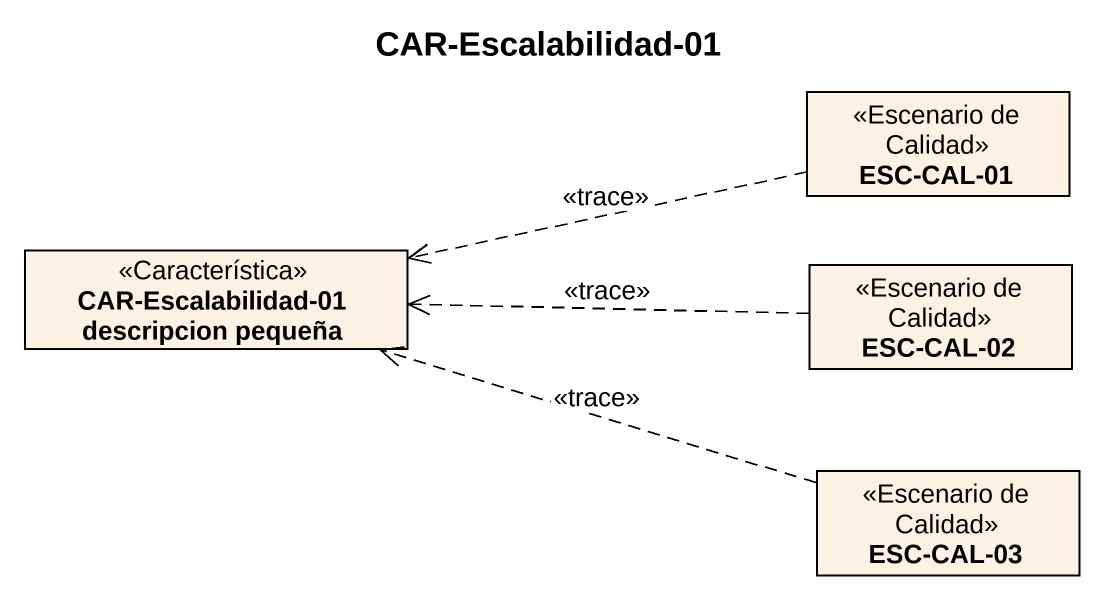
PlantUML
@startuml
title CAR-Escalabilidad-01
hide circle
hide empty members
class "ESC-CAL-01" as ESC_CAL_01 <<Escenario de Calidad>>
class "CAR-Escalabilidad-01 descripcion pequeña" as CAR_Escalabilidad_01 <<Característica>>
class "ESC-CAL-02" as ESC_CAL_02 <<Escenario de Calidad>>
class "ESC-CAL-03" as ESC_CAL_03 <<Escenario de Calidad>>
ESC_CAL_01 .left.> CAR_Escalabilidad_01 : <<trace>>
ESC_CAL_02 .left.> CAR_Escalabilidad_01 : <<trace>>
ESC_CAL_03 .left.> CAR_Escalabilidad_01 : <<trace>>
@enduml
